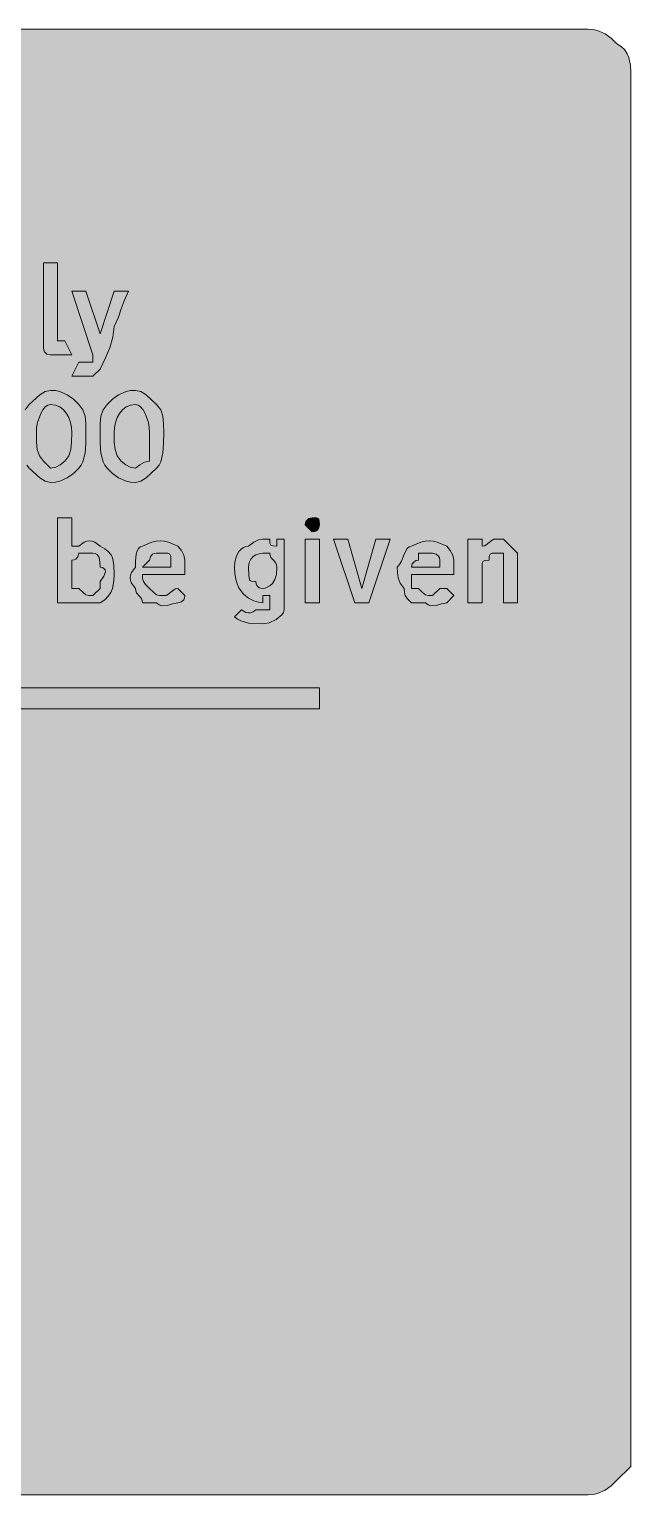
# Model space of a CAD drawing. Header units: metres. Extents: x 10 to 558, y 12 to 260.
# Drawn here: x 456.1 to 558.1, y 11.8 to 260.2 of the extents above; entities that cross this region are included whole.
import ezdxf

# ---------------------------------------------------------------- set-up
doc = ezdxf.new("R2010")
doc.units = ezdxf.units.M
for name, color, linetype, true_color in [('FILL_BLUE_0000FF', 7, 'Continuous', 0x0000ff), ('FILL_WHITE_FFFFFF', 7, 'Continuous', 0xffffff), ('STROKE_WHITE_FFFFFF', 7, 'Continuous', 0xffffff)]:
    doc.layers.add(name, color=color, linetype=linetype, true_color=true_color)

msp = doc.modelspace()

# ---------------------------------------------------------------- hatches: boundary and pattern name
at = {"layer": 'FILL_BLUE_0000FF', "true_color": 0x0000ff}
h = msp.add_hatch(color=7, dxfattribs=at)
h.dxf.hatch_style = 1
h.paths.add_polyline_path([(551.8, 260.11), (552.54, 259.95), (553.8, 259.41), (554.83, 258.64), (555.75, 257.76), (556.54, 257.26), (557.14, 256.67), (557.56, 256.03), (557.85, 255.36), (558.11, 254.05), (558.15, 252.96), (558.15, 18.96), (558.15, 16.56), (555.75, 14.16), (554.83, 13.28), (553.8, 12.51), (552.54, 11.97), (551.8, 11.81), (550.95, 11.76), (16.95, 11.76), (16.05, 11.78), (15.15, 11.91), (14.25, 12.27), (13.35, 12.96), (12.6, 13.11), (11.83, 13.47), (10.95, 14.16), (10.55, 14.66), (10.26, 15.25), (9.9, 16.56), (9.75, 18.96), (9.75, 252.96), (9.75, 255.36), (9.94, 256.24), (10.35, 257.01), (10.95, 257.76), (11.83, 258.47), (12.6, 258.96), (13.14, 259.45), (13.3, 259.76), (13.35, 260.16), (16.95, 260.16), (550.95, 260.16), (551.8, 260.11)])
at = {"layer": 'FILL_WHITE_FFFFFF', "true_color": 0xffffff}
h = msp.add_hatch(color=7, dxfattribs=at)
h.dxf.hatch_style = 1
h.paths.add_polyline_path([(458.55, 220.56), (460.95, 220.56), (460.95, 207.36), (462.15, 207.36), (463.35, 204.96), (460.95, 204.96), (459.75, 204.96), (459.15, 205.11), (458.74, 205.47), (458.6, 205.76), (458.55, 206.16), (458.55, 207.36), (458.55, 220.56)])
h = msp.add_hatch(color=7, dxfattribs=at)
h.dxf.hatch_style = 1
h.paths.add_polyline_path([(466.95, 204.96), (463.35, 215.76), (465.75, 215.76), (468.15, 208.56), (470.55, 215.76), (472.95, 215.76), (472.24, 214.15), (471.75, 212.76), (471.26, 211.37), (470.55, 209.76), (470.34, 207.96), (469.8, 206.16), (469.03, 204.36), (468.15, 202.56), (466.95, 201.36), (465.75, 201.36), (463.35, 201.36), (464.55, 203.76), (465.75, 203.76), (466.95, 203.76), (466.95, 204.96)])
h = msp.add_hatch(color=7, dxfattribs=at)
h.dxf.hatch_style = 1
h.paths.add_polyline_path([(455.1, 194.61), (455.46, 195.64), (456.15, 196.56), (457.95, 198.21), (458.85, 198.75), (459.75, 198.96), (460.6, 198.91), (461.34, 198.75), (462.6, 198.21), (463.63, 197.44), (464.55, 196.56), (465.24, 195.64), (465.6, 194.61), (465.73, 193.35), (465.75, 191.76), (465.73, 189.98), (465.6, 188.31), (465.24, 186.87), (464.95, 186.26), (464.55, 185.76), (463.63, 184.88), (462.6, 184.11), (461.34, 183.57), (460.6, 183.41), (459.75, 183.36), (458.85, 183.57), (457.95, 184.11), (456.15, 185.76), (455.75, 186.26), (455.46, 186.87), (455.1, 188.31), (454.97, 189.98), (454.95, 191.76), (454.97, 193.35), (455.1, 194.61)])
h.paths.add_polyline_path([(461.4, 186.36), (462.15, 186.96), (462.84, 187.88), (463.2, 188.91), (463.33, 190.17), (463.35, 191.76), (463.29, 192.66), (463.12, 193.52), (462.84, 194.33), (462.45, 195.06), (461.94, 195.67), (461.32, 196.15), (460.59, 196.45), (459.75, 196.56), (459.3, 196.45), (458.87, 196.15), (458.46, 195.67), (458.1, 195.06), (457.56, 193.52), (457.4, 192.66), (457.35, 191.76), (457.37, 190.17), (457.5, 188.91), (457.86, 187.88), (458.55, 186.96), (459.75, 185.76), (460.63, 185.95), (461.4, 186.36)], flags=16)
h = msp.add_hatch(color=7, dxfattribs=at)
h.dxf.hatch_style = 1
h.paths.add_polyline_path([(468.3, 194.61), (468.66, 195.64), (469.35, 196.56), (470.27, 197.44), (471.3, 198.21), (472.56, 198.75), (473.3, 198.91), (474.15, 198.96), (475.05, 198.75), (475.95, 198.21), (477.75, 196.56), (478.44, 195.64), (478.8, 194.61), (478.93, 193.35), (478.95, 191.76), (478.93, 189.98), (478.8, 188.31), (478.44, 186.87), (478.15, 186.26), (477.75, 185.76), (475.95, 184.11), (475.05, 183.57), (474.15, 183.36), (473.3, 183.41), (472.56, 183.57), (471.3, 184.11), (470.27, 184.88), (469.35, 185.76), (468.95, 186.26), (468.66, 186.87), (468.3, 188.31), (468.17, 189.98), (468.15, 191.76), (468.17, 193.35), (468.3, 194.61)])
h.paths.add_polyline_path([(475.67, 186.77), (476.55, 186.96), (476.55, 191.76), (476.5, 192.66), (476.34, 193.52), (475.8, 195.06), (475.44, 195.67), (475.03, 196.15), (474.6, 196.45), (474.15, 196.56), (473.31, 196.45), (472.58, 196.15), (471.96, 195.67), (471.45, 195.06), (471.06, 194.33), (470.78, 193.52), (470.61, 192.66), (470.55, 191.76), (470.57, 190.17), (470.7, 188.91), (471.06, 187.88), (471.75, 186.96), (472.5, 186.36), (473.27, 185.95), (474.15, 185.76), (474.9, 186.36), (475.67, 186.77)], flags=16)
h = msp.add_hatch(color=7, dxfattribs=at)
h.dxf.hatch_style = 1
h.paths.add_polyline_path([(465.9, 173.4), (466.35, 173.46), (466.8, 173.4), (467.25, 173.23), (468.15, 172.56), (468.94, 172.11), (469.54, 171.64), (469.96, 171.15), (470.25, 170.61), (470.51, 169.35), (470.55, 167.76), (470.51, 166.67), (470.25, 165.36), (469.96, 164.69), (469.54, 164.05), (468.94, 163.46), (468.15, 162.96), (465.75, 162.96), (464.55, 162.96), (463.35, 162.96), (460.95, 162.96), (460.95, 177.36), (463.35, 177.36), (463.35, 172.56), (464.55, 172.56), (465.45, 173.23), (465.9, 173.4)])
h.paths.add_polyline_path([(468.15, 166.56), (468.82, 167.44), (469.05, 168.21), (468.99, 168.52), (468.82, 168.75), (468.54, 168.91), (468.15, 168.96), (468.13, 169.84), (468, 170.61), (467.64, 171.15), (467.35, 171.31), (466.95, 171.36), (464.55, 171.36), (464.4, 170.76), (464.04, 170.35), (463.75, 170.21), (463.35, 170.16), (463.35, 168.96), (463.35, 166.56), (463.35, 165.36), (464.55, 165.36), (465.26, 164.67), (465.75, 164.31), (466.24, 164.18), (466.95, 164.16), (468.15, 165.36), (468.15, 166.56)], flags=16)
h = msp.add_hatch(color=7, dxfattribs=at)
h.dxf.hatch_style = 1
h.paths.add_polyline_path([(505.2, 175.56), (504.84, 175.15), (504.55, 175.01), (504.15, 174.96), (502.95, 176.16), (503, 176.56), (503.14, 176.85), (503.55, 177.21), (504.15, 177.36), (504.84, 177.34), (505.2, 177.21), (505.33, 176.85), (505.35, 176.16), (505.2, 175.56)])
h = msp.add_hatch(color=7, dxfattribs=at)
h.dxf.hatch_style = 1
h.paths.add_polyline_path([(475.3, 163.36), (475.16, 163.67), (474.75, 164.16), (474.34, 164.65), (474.2, 164.96), (474.15, 165.36), (473.48, 166.26), (473.31, 166.71), (473.25, 167.16), (473.31, 167.61), (473.48, 168.06), (474.15, 168.96), (474.17, 170.03), (474.3, 171.21), (474.44, 171.74), (474.66, 172.17), (474.95, 172.45), (475.35, 172.56), (476.96, 173.23), (477.67, 173.4), (478.35, 173.46), (479.03, 173.4), (479.74, 173.23), (481.35, 172.56), (481.95, 171.81), (482.36, 171.04), (482.55, 170.16), (482.55, 167.76), (475.35, 167.76), (475.37, 167.05), (475.5, 166.56), (475.86, 166.07), (476.55, 165.36), (477.26, 164.67), (477.75, 164.31), (478.24, 164.18), (478.95, 164.16), (479.35, 164.21), (479.66, 164.35), (480.15, 164.76), (480.64, 165.17), (480.95, 165.31), (481.35, 165.36), (482.55, 164.16), (482.5, 163.76), (482.36, 163.47), (481.95, 163.11), (481.35, 162.96), (480.45, 162.79), (479.55, 162.51), (478.65, 162.45), (478.2, 162.62), (477.75, 162.96), (475.35, 162.96), (475.3, 163.36)])
h.paths.add_polyline_path([(480.15, 170.16), (480.13, 170.85), (480, 171.21), (479.64, 171.34), (478.95, 171.36), (477.75, 171.36), (477.35, 171.31), (477.06, 171.17), (476.7, 170.76), (476.55, 170.16), (475.35, 168.96), (480.15, 168.96), (480.15, 170.16)], flags=16)
h = msp.add_hatch(color=7, dxfattribs=at)
h.dxf.hatch_style = 1
h.paths.add_polyline_path([(499.35, 173.76), (499.35, 161.76), (499.24, 161.31), (498.96, 160.88), (498, 160.11), (496.82, 159.57), (495.75, 159.36), (493.35, 159.51), (492.04, 159.87), (491.45, 160.16), (490.95, 160.56), (492.15, 161.76), (492.9, 161.31), (493.26, 161.23), (493.67, 161.25), (494.1, 161.42), (494.55, 161.76), (496.95, 161.76), (496.95, 162.96), (496.95, 164.16), (495.75, 164.16), (495.75, 162.96), (495, 163.05), (494.23, 163.28), (493.35, 163.71), (492.47, 164.42), (491.7, 165.49), (491.39, 166.18), (491.16, 166.98), (491, 167.9), (490.95, 168.96), (491, 169.8), (491.16, 170.53), (491.39, 171.15), (491.7, 171.66), (492.06, 172.05), (492.47, 172.33), (492.9, 172.5), (493.35, 172.56), (494.23, 173.25), (495, 173.61), (495.75, 173.76), (496.95, 173.76), (496.97, 173.07), (497.1, 172.71), (497.46, 172.58), (498.15, 172.56), (498.15, 173.76), (499.35, 173.76)])
h.paths.add_polyline_path([(494.55, 171.06), (494.11, 170.77), (493.72, 170.35), (493.45, 169.75), (493.35, 168.96), (493.37, 167.57), (493.5, 166.86), (493.64, 166.69), (493.86, 166.6), (494.55, 166.56), (494.6, 166.16), (494.74, 165.87), (495.15, 165.51), (495.75, 165.36), (496.13, 165.42), (496.95, 165.81), (497.39, 166.24), (497.77, 166.88), (498.05, 167.77), (498.15, 168.96), (498.1, 169.36), (497.96, 169.67), (497.55, 170.16), (497.14, 170.65), (497, 170.96), (496.95, 171.36), (495.75, 171.36), (495.37, 171.32), (494.55, 171.06)], flags=16)
h = msp.add_hatch(color=7, dxfattribs=at)
h.dxf.hatch_style = 1
h.paths.add_polyline_path([(502.95, 162.96), (502.95, 173.76), (505.35, 173.76), (505.35, 162.96), (502.95, 162.96)])
h = msp.add_hatch(color=7, dxfattribs=at)
h.dxf.hatch_style = 1
h.paths.add_polyline_path([(517.35, 173.76), (513.75, 162.96), (511.35, 162.96), (507.75, 173.76), (510.15, 173.76), (512.55, 165.36), (514.95, 173.76), (517.35, 173.76)])
h = msp.add_hatch(color=7, dxfattribs=at)
h.dxf.hatch_style = 1
h.paths.add_polyline_path([(520.26, 163.67), (519.9, 164.16), (519.77, 164.65), (519.75, 165.36), (519.06, 166.26), (518.7, 167.16), (518.57, 168.06), (518.55, 168.96), (518.95, 169.46), (519.26, 170.03), (519.75, 171.21), (520.24, 172.17), (520.55, 172.45), (520.95, 172.56), (522.56, 173.23), (523.27, 173.4), (523.95, 173.46), (524.63, 173.4), (525.34, 173.23), (526.95, 172.56), (527.55, 171.81), (527.96, 171.04), (528.15, 170.16), (528.15, 167.76), (520.95, 167.76), (520.95, 165.36), (522.15, 165.36), (522.86, 164.67), (523.35, 164.31), (523.84, 164.18), (524.55, 164.16), (525.75, 165.36), (526.95, 165.36), (528.15, 164.16), (526.95, 162.96), (526.05, 162.79), (525.15, 162.51), (524.25, 162.45), (523.8, 162.62), (523.35, 162.96), (520.95, 162.96), (520.26, 163.67)])
h.paths.add_polyline_path([(525.75, 170.16), (525.7, 170.56), (525.56, 170.85), (525.15, 171.21), (524.55, 171.36), (522.15, 171.36), (522.15, 170.16), (521.75, 170.11), (521.46, 169.97), (521.1, 169.56), (520.95, 168.96), (525.75, 168.96), (525.75, 170.16)], flags=16)
h = msp.add_hatch(color=7, dxfattribs=at)
h.dxf.hatch_style = 1
h.paths.add_polyline_path([(534.66, 171.34), (534.3, 171.21), (534.17, 170.85), (534.15, 170.16), (533.46, 170.14), (533.1, 170.01), (532.97, 169.65), (532.95, 168.96), (532.95, 162.96), (530.55, 162.96), (530.55, 173.76), (532.95, 173.76), (532.95, 172.56), (533.35, 172.61), (533.66, 172.75), (534.15, 173.16), (534.64, 173.57), (534.95, 173.71), (535.35, 173.76), (536.55, 173.76), (538.95, 171.36), (538.95, 170.16), (538.95, 162.96), (536.55, 162.96), (536.55, 170.16), (536.55, 171.36), (535.35, 171.36), (534.66, 171.34)])
h = msp.add_hatch(color=7, dxfattribs=at)
h.dxf.hatch_style = 1
h.paths.add_polyline_path([(505.35, 144.96), (72.15, 144.96), (76.95, 140.16), (69.75, 140.16), (62.55, 146.16), (69.75, 153.36), (76.95, 153.36), (72.15, 148.56), (505.35, 148.56), (505.35, 144.96)])

# ---------------------------------------------------------------- linework, layer by layer
at = {"layer": 'FILL_BLUE_0000FF', "lineweight": 0, "true_color": 0x0000ff}
msp.add_lwpolyline([(16.95, 260.16), (550.95, 260.16), (551.8, 260.11), (552.54, 259.95), (553.8, 259.41), (554.83, 258.64), (555.75, 257.76), (556.54, 257.26), (557.14, 256.67), (557.56, 256.03), (557.85, 255.36), (558.11, 254.05), (558.15, 252.96), (558.15, 18.96), (558.15, 16.56), (555.75, 14.16), (554.83, 13.28), (553.8, 12.51), (552.54, 11.97), (551.8, 11.81), (550.95, 11.76), (16.95, 11.76)], dxfattribs=at)
at = {"layer": 'FILL_WHITE_FFFFFF', "lineweight": 0, "true_color": 0xffffff}
for points in [[(458.55, 220.56), (460.95, 220.56), (460.95, 207.36), (462.15, 207.36), (463.35, 204.96), (460.95, 204.96), (459.75, 204.96), (459.15, 205.11), (458.74, 205.47), (458.6, 205.76), (458.55, 206.16), (458.55, 207.36)], [(466.95, 204.96), (463.35, 215.76), (465.75, 215.76), (468.15, 208.56), (470.55, 215.76), (472.95, 215.76), (472.24, 214.15), (471.75, 212.76), (471.26, 211.37), (470.55, 209.76), (470.34, 207.96), (469.8, 206.16), (469.03, 204.36), (468.15, 202.56), (466.95, 201.36), (465.75, 201.36), (463.35, 201.36), (464.55, 203.76), (465.75, 203.76), (466.95, 203.76)], [(468.3, 194.61), (468.66, 195.64), (469.35, 196.56), (470.27, 197.44), (471.3, 198.21), (472.56, 198.75), (473.3, 198.91), (474.15, 198.96), (475.05, 198.75), (475.95, 198.21), (477.75, 196.56), (478.44, 195.64), (478.8, 194.61), (478.93, 193.35), (478.95, 191.76), (478.93, 189.98), (478.8, 188.31), (478.44, 186.87), (478.15, 186.26), (477.75, 185.76), (475.95, 184.11), (475.05, 183.57), (474.15, 183.36), (473.3, 183.41), (472.56, 183.57), (471.3, 184.11), (470.27, 184.88), (469.35, 185.76), (468.95, 186.26), (468.66, 186.87), (468.3, 188.31), (468.17, 189.98), (468.15, 191.76), (468.17, 193.35)], [(461.4, 186.36), (462.15, 186.96), (462.84, 187.88), (463.2, 188.91), (463.33, 190.17), (463.35, 191.76), (463.29, 192.66), (463.12, 193.52), (462.84, 194.33), (462.45, 195.06), (461.94, 195.67), (461.32, 196.15), (460.59, 196.45), (459.75, 196.56), (459.3, 196.45), (458.87, 196.15), (458.46, 195.67), (458.1, 195.06), (457.56, 193.52), (457.4, 192.66), (457.35, 191.76), (457.37, 190.17), (457.5, 188.91), (457.86, 187.88), (458.55, 186.96), (459.75, 185.76), (460.63, 185.95)], [(475.67, 186.77), (476.55, 186.96), (476.55, 191.76), (476.5, 192.66), (476.34, 193.52), (475.8, 195.06), (475.44, 195.67), (475.03, 196.15), (474.6, 196.45), (474.15, 196.56), (473.31, 196.45), (472.58, 196.15), (471.96, 195.67), (471.45, 195.06), (471.06, 194.33), (470.78, 193.52), (470.61, 192.66), (470.55, 191.76), (470.57, 190.17), (470.7, 188.91), (471.06, 187.88), (471.75, 186.96), (472.5, 186.36), (473.27, 185.95), (474.15, 185.76), (474.9, 186.36)], [(465.9, 173.4), (466.35, 173.46), (466.8, 173.4), (467.25, 173.23), (468.15, 172.56), (468.94, 172.11), (469.54, 171.64), (469.96, 171.15), (470.25, 170.61), (470.51, 169.35), (470.55, 167.76), (470.51, 166.67), (470.25, 165.36), (469.96, 164.69), (469.54, 164.05), (468.94, 163.46), (468.15, 162.96), (465.75, 162.96), (464.55, 162.96), (463.35, 162.96), (460.95, 162.96), (460.95, 177.36), (463.35, 177.36), (463.35, 172.56), (464.55, 172.56), (465.45, 173.23)], [(505.2, 175.56), (504.84, 175.15), (504.55, 175.01), (504.15, 174.96), (502.95, 176.16), (503, 176.56), (503.14, 176.85), (503.55, 177.21), (504.15, 177.36), (504.84, 177.34), (505.2, 177.21), (505.33, 176.85), (505.35, 176.16)], [(475.3, 163.36), (475.16, 163.67), (474.75, 164.16), (474.34, 164.65), (474.2, 164.96), (474.15, 165.36), (473.48, 166.26), (473.31, 166.71), (473.25, 167.16), (473.31, 167.61), (473.48, 168.06), (474.15, 168.96), (474.17, 170.03), (474.3, 171.21), (474.44, 171.74), (474.66, 172.17), (474.95, 172.45), (475.35, 172.56), (476.96, 173.23), (477.67, 173.4), (478.35, 173.46), (479.03, 173.4), (479.74, 173.23), (481.35, 172.56), (481.95, 171.81), (482.36, 171.04), (482.55, 170.16), (482.55, 167.76), (475.35, 167.76), (475.37, 167.05), (475.5, 166.56), (475.86, 166.07), (476.55, 165.36), (477.26, 164.67), (477.75, 164.31), (478.24, 164.18), (478.95, 164.16), (479.35, 164.21), (479.66, 164.35), (480.15, 164.76), (480.64, 165.17), (480.95, 165.31), (481.35, 165.36), (482.55, 164.16), (482.5, 163.76), (482.36, 163.47), (481.95, 163.11), (481.35, 162.96), (480.45, 162.79), (479.55, 162.51), (478.65, 162.45), (478.2, 162.62), (477.75, 162.96), (475.35, 162.96)], [(499.35, 173.76), (499.35, 161.76), (499.24, 161.31), (498.96, 160.88), (498, 160.11), (496.82, 159.57), (495.75, 159.36), (493.35, 159.51), (492.04, 159.87), (491.45, 160.16), (490.95, 160.56), (492.15, 161.76), (492.9, 161.31), (493.26, 161.23), (493.67, 161.25), (494.1, 161.42), (494.55, 161.76), (496.95, 161.76), (496.95, 162.96), (496.95, 164.16), (495.75, 164.16), (495.75, 162.96), (495, 163.05), (494.23, 163.28), (493.35, 163.71), (492.47, 164.42), (491.7, 165.49), (491.39, 166.18), (491.16, 166.98), (491, 167.9), (490.95, 168.96), (491, 169.8), (491.16, 170.53), (491.39, 171.15), (491.7, 171.66), (492.06, 172.05), (492.47, 172.33), (492.9, 172.5), (493.35, 172.56), (494.23, 173.25), (495, 173.61), (495.75, 173.76), (496.95, 173.76), (496.97, 173.07), (497.1, 172.71), (497.46, 172.58), (498.15, 172.56), (498.15, 173.76)], [(502.95, 162.96), (502.95, 173.76), (505.35, 173.76), (505.35, 162.96)], [(517.35, 173.76), (513.75, 162.96), (511.35, 162.96), (507.75, 173.76), (510.15, 173.76), (512.55, 165.36), (514.95, 173.76)], [(520.26, 163.67), (519.9, 164.16), (519.77, 164.65), (519.75, 165.36), (519.06, 166.26), (518.7, 167.16), (518.57, 168.06), (518.55, 168.96), (518.95, 169.46), (519.26, 170.03), (519.75, 171.21), (520.24, 172.17), (520.55, 172.45), (520.95, 172.56), (522.56, 173.23), (523.27, 173.4), (523.95, 173.46), (524.63, 173.4), (525.34, 173.23), (526.95, 172.56), (527.55, 171.81), (527.96, 171.04), (528.15, 170.16), (528.15, 167.76), (520.95, 167.76), (520.95, 165.36), (522.15, 165.36), (522.86, 164.67), (523.35, 164.31), (523.84, 164.18), (524.55, 164.16), (525.75, 165.36), (526.95, 165.36), (528.15, 164.16), (526.95, 162.96), (526.05, 162.79), (525.15, 162.51), (524.25, 162.45), (523.8, 162.62), (523.35, 162.96), (520.95, 162.96)], [(534.66, 171.34), (534.3, 171.21), (534.17, 170.85), (534.15, 170.16), (533.46, 170.14), (533.1, 170.01), (532.97, 169.65), (532.95, 168.96), (532.95, 162.96), (530.55, 162.96), (530.55, 173.76), (532.95, 173.76), (532.95, 172.56), (533.35, 172.61), (533.66, 172.75), (534.15, 173.16), (534.64, 173.57), (534.95, 173.71), (535.35, 173.76), (536.55, 173.76), (538.95, 171.36), (538.95, 170.16), (538.95, 162.96), (536.55, 162.96), (536.55, 170.16), (536.55, 171.36), (535.35, 171.36)], [(468.15, 166.56), (468.82, 167.44), (469.05, 168.21), (468.99, 168.52), (468.82, 168.75), (468.54, 168.91), (468.15, 168.96), (468.13, 169.84), (468, 170.61), (467.64, 171.15), (467.35, 171.31), (466.95, 171.36), (464.55, 171.36), (464.4, 170.76), (464.04, 170.35), (463.75, 170.21), (463.35, 170.16), (463.35, 168.96), (463.35, 166.56), (463.35, 165.36), (464.55, 165.36), (465.26, 164.67), (465.75, 164.31), (466.24, 164.18), (466.95, 164.16), (468.15, 165.36)], [(480.15, 170.16), (480.13, 170.85), (480, 171.21), (479.64, 171.34), (478.95, 171.36), (477.75, 171.36), (477.35, 171.31), (477.06, 171.17), (476.7, 170.76), (476.55, 170.16), (475.35, 168.96), (480.15, 168.96)], [(494.55, 171.06), (494.11, 170.77), (493.72, 170.35), (493.45, 169.75), (493.35, 168.96), (493.37, 167.57), (493.5, 166.86), (493.64, 166.69), (493.86, 166.6), (494.55, 166.56), (494.6, 166.16), (494.74, 165.87), (495.15, 165.51), (495.75, 165.36), (496.13, 165.42), (496.95, 165.81), (497.39, 166.24), (497.77, 166.88), (498.05, 167.77), (498.15, 168.96), (498.1, 169.36), (497.96, 169.67), (497.55, 170.16), (497.14, 170.65), (497, 170.96), (496.95, 171.36), (495.75, 171.36), (495.37, 171.32)], [(525.75, 170.16), (525.7, 170.56), (525.56, 170.85), (525.15, 171.21), (524.55, 171.36), (522.15, 171.36), (522.15, 170.16), (521.75, 170.11), (521.46, 169.97), (521.1, 169.56), (520.95, 168.96), (525.75, 168.96)], [(505.35, 144.96), (72.15, 144.96), (76.95, 140.16), (69.75, 140.16), (62.55, 146.16), (69.75, 153.36), (76.95, 153.36), (72.15, 148.56), (505.35, 148.56)]]:
    msp.add_lwpolyline(points, close=True, dxfattribs=at)
msp.add_lwpolyline([(455.46, 195.64), (456.15, 196.56), (457.95, 198.21), (458.85, 198.75), (459.75, 198.96), (460.6, 198.91), (461.34, 198.75), (462.6, 198.21), (463.63, 197.44), (464.55, 196.56), (465.24, 195.64), (465.6, 194.61), (465.73, 193.35), (465.75, 191.76), (465.73, 189.98), (465.6, 188.31), (465.24, 186.87), (464.95, 186.26), (464.55, 185.76), (463.63, 184.88), (462.6, 184.11), (461.34, 183.57), (460.6, 183.41), (459.75, 183.36), (458.85, 183.57), (457.95, 184.11), (456.15, 185.76), (455.75, 186.26)], dxfattribs=at)
at = {"layer": 'STROKE_WHITE_FFFFFF', "lineweight": 0, "true_color": 0xffffff}
msp.add_lwpolyline([(471.95, 193.6), (471.95, 193.6)], dxfattribs=at)
msp.add_lwpolyline([(471.95, 193.6), (471.95, 193.6)], dxfattribs=at)
msp.add_lwpolyline([(471.95, 193.6), (471.95, 193.6)], dxfattribs=at)
msp.add_lwpolyline([(471.95, 193.6), (471.95, 193.6)], dxfattribs=at)
msp.add_lwpolyline([(471.95, 193.6), (471.95, 193.6)], dxfattribs=at)
msp.add_lwpolyline([(471.95, 193.6), (471.95, 193.6)], dxfattribs=at)

doc.saveas('drawing.dxf')
